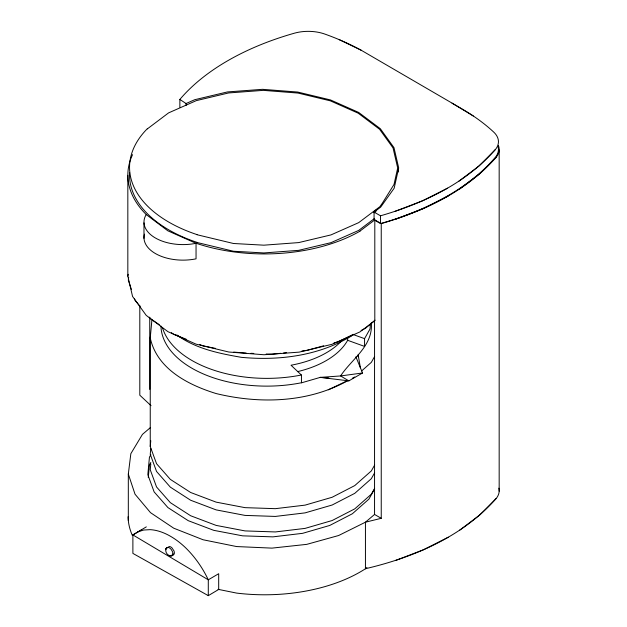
<?xml version="1.0" encoding="UTF-8"?>
<svg xmlns="http://www.w3.org/2000/svg" width="627" height="627" viewBox="0 0 627 627"><rect width="100%" height="100%" fill="white"/><g stroke="black" fill="none" stroke-linecap="round" stroke-linejoin="round"><path stroke-width="0.94" d="M358.135 356.739L358.15 354.804L360.384 367.743M374.617 465.109L371.325 470.932L354.764 485.588L332.169 497.25L305.09 505.127L275.363 508.669L245.016 507.651L216.127 502.133L190.647 492.493L170.332 479.381L156.546 463.706L150.245 446.526L150.245 337.953L151.859 320.436M150.245 446.526L150.786 440.687M150.786 448.438L150.245 454.277L156.546 471.457L170.332 487.14L190.647 500.244L216.127 509.884L245.016 515.402L275.363 516.429L305.09 512.878L332.169 505.009L354.764 493.347L371.325 478.691L374.617 472.86M148.278 477.602L149.438 464.96L150.848 462.46M150.786 463.949L150.245 469.788L156.546 486.967L170.332 502.65L190.647 515.755L216.127 525.395L245.016 530.912L275.363 531.939L305.09 528.389L332.169 520.52L354.764 508.858L371.325 494.201L374.617 488.37M370.518 323.407L370.008 329.01L364.561 338.651L364.561 346.41L347.648 340.296L347.648 337.389M371.294 322.764C373.355 345.892 351.849 358.871 340.563 375.949L320.264 377.376L301.454 382.846L301.454 375.087L291.022 365.227A87.318 50.411 0 0 0 342.405 339.944M128.676 277.283L128.316 280.198L131.364 289.337M128.316 520.614L128.316 474.083L130.847 453.674L142.447 434.37L150.543 427.489M165.794 549.714L166.327 548.037L167.668 547.371A5.047 2.978 59.6 0 1 171.21 549.456C177.684 559.049 164.094 556.98 165.943 548.774M172.895 553.9L171.798 556.008L169.227 555.71M359.914 231.112L374.805 219.889L374.805 320.71L359.914 331.934L331.848 344.348L299.126 352.131L263.991 354.749L228.831 352.021L196.047 344.145L167.864 331.636L146.209 315.365L132.556 296.438L127.83 276.139L128.245 274.297M165.936 548.774L166.915 547.559M167.433 547.904L169.165 546.532A5.04 2.978 59.6 0 1 171.861 547.739L173.945 550.835A4.718 2.782 59.6 0 1 174.196 553.994L173.217 555.185L171.594 555.248M150.848 454.7L149.438 457.201L147.831 474.717L154.132 491.897L167.911 507.572L188.233 520.676L213.705 530.324L242.602 535.842L272.941 536.861L302.669 533.318L329.755 525.442L352.343 513.779L368.911 499.123L374.554 489.131M374.617 356.528L371.325 362.359L361.638 370.933M132.61 154.642L132.368 155.034A136.067 78.555 0 0 0 146.224 214.544A38.984 22.509 0 0 0 155.418 238.001A38.984 22.509 0 0 0 196.032 243.3M495.432 149.453C465.751 183.578 423.241 203.438 380.511 215.806L374.068 212.091L380.683 207.114L394.164 188.225L398.694 167.934L393.975 147.635L380.323 128.707L358.668 112.437L330.484 99.936L297.692 92.051L262.533 89.324L227.397 91.942L194.683 99.724L186.054 103.541L179.863 99.434A250.306 144.516 0 0 1 294.792 33.082A31.601 18.246 0 0 1 324.919 34.101A224.936 129.867 0 0 1 339.262 39.673L361.371 50.332L461.535 108.636A225.062 129.938 0 0 1 473.275 115.964A224.968 129.883 0 0 1 493.676 132.054A31.64 18.269 0 0 1 495.455 149.461L478.973 166.03L458.87 181.195M498.387 145.44A31.64 18.269 0 0 1 496.184 157.259C466.48 191.36 423.985 211.244 381.24 223.604L374.554 219.748L374.86 220.594M498.865 488.167A31.64 18.269 0 0 1 496.184 498.496C462.702 536.579 413.914 557.387 365.439 568.728L365.439 522.197L374.554 514.446L374.554 320.593M496.169 157.252L479.702 173.828L459.607 188.993M496.169 498.489L479.702 515.057L459.607 530.23M352.97 334.7L351.504 335.962C318.634 355.885 279.078 360.87 241.34 357.327C218.917 353.44 195.522 348.675 176.822 334.936M375.855 211.33L374.123 212.796L373.817 211.95L376.153 209.967L376.427 210.837M375.009 320.178L365.439 328.313L361.121 330.46M365.439 568.728L366.913 567.474M147.345 128.896L168.577 112.891L196.29 100.633L228.589 92.953L263.277 90.366L297.99 93.062L330.358 100.845L358.182 113.181L379.562 129.248L393.043 147.941L397.698 167.981L394.015 184.471L382.345 203.203L379.837 206.714L358.683 222.648L330.978 234.906L298.679 242.594L263.896 245.181L233.479 243.495L196.909 234.702M374.546 218.455L358.683 230.407L330.978 242.665L298.679 250.345L263.896 252.94L233.479 251.247L196.909 242.461M146.326 526.868L132.885 534.917L132.885 553.398L208.289 595.65L218.69 589.458L218.69 573.713L208.289 579.818L208.289 595.65M141.404 529.917L132.885 534.917L208.289 579.818C202.639 567.905 194.997 556.948 185.553 547.732A67.277 39.72 59.6 0 0 150.065 529.658L143.685 530.034L137.909 531.806M328.838 378.018L320.264 377.376L348.855 380.879L362.539 372.979L355.885 356.81M348.244 380.385C308.492 402.871 259.719 404.141 216.127 393.552C188.265 384.962 156.969 369.021 150.245 337.953M352.272 378.3L354.764 377.015M447.56 188.171L422.676 200.75L395.135 211.33M448.297 195.969L423.413 208.548L395.864 219.129M448.297 537.206L423.413 549.785L395.864 560.366M353.338 334.324L338.643 341.629L333.956 342.93M328.25 389.822L348.063 380.401M323.642 345.79L306.76 350.477L301.924 350.995M381.24 223.604L381.24 518.31L365.439 522.197L338.643 535.513L306.76 544.361L271.946 548.123L236.591 546.556L203.085 539.761L173.726 528.193L150.511 512.659L135.024 494.194L128.316 474.083M362.539 372.979L340.563 375.949L348.855 380.879M280.653 353.299L271.946 354.239L266.216 353.989M283.553 352.985L286.453 352.672M246.145 353.095L233.714 352.092M250.925 353.307L253.786 353.432M215.531 348.4L203.085 345.877L199.527 344.474M218.047 589.325L236.591 593.087A135.228 78.069 0 0 0 365.478 568.744M352.985 334.473L364.561 338.651M186.188 339.215L173.726 334.309L171.328 332.702M498.128 146.89A31.64 18.269 0 0 1 495.455 157.22A250.298 144.508 0 0 1 380.511 223.565L374.068 219.85L374.068 212.091M374.554 514.446L381.24 518.31M452.012 103.141L473.275 115.964M159.321 324.668L150.511 318.775L149.273 317.293M146.209 214.552L167.864 230.822L196.047 243.323L196.047 258.833A38.984 22.509 0 0 1 144.461 234.145M151.044 405.685L139.805 395.19L139.805 305.741M139.986 306.219L135.024 300.317L134.413 298.483M499.17 149.955L499.17 491.184M380.511 215.806L380.511 223.565M186.054 103.541L186.054 105.485M179.863 99.434L179.863 107.186M149.743 317.207L149.743 389.445M143.975 222.844L143.975 238.354M127.83 175.317L127.83 276.139M339.262 39.673A225.038 129.922 0 0 1 361.371 50.332M398.2 169.18A136.286 78.681 0 0 1 398.537 171.978M360 231.167A135.573 78.273 0 0 1 196.102 243.26M197.003 242.359A134.46 77.63 0 0 1 129.624 172.449M197.003 234.6A134.46 77.63 0 0 1 147.204 128.841M301.399 382.76A105.83 61.101 0 0 1 160.935 326.009M347.648 340.296A87.318 50.411 0 0 1 297.543 371.623M301.399 375.001A105.83 61.101 0 0 1 162.424 327.545M132.336 535.372A135.416 78.179 0 0 1 128.088 516.726"/></g></svg>
